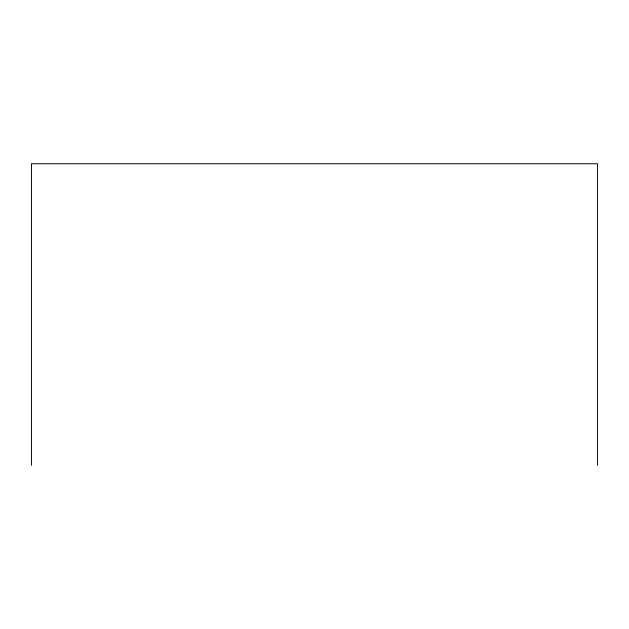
<?xml version="1.0" encoding="UTF-8"?>
<svg xmlns="http://www.w3.org/2000/svg" width="629" height="629" viewBox="0 0 629 629"><rect width="100%" height="100%" fill="white"/><g stroke="black" fill="none" stroke-linecap="round" stroke-linejoin="round"><path stroke-width="0.94" d="M597.55 465.256L597.55 163.744L31.45 163.744L31.45 465.256"/></g></svg>
